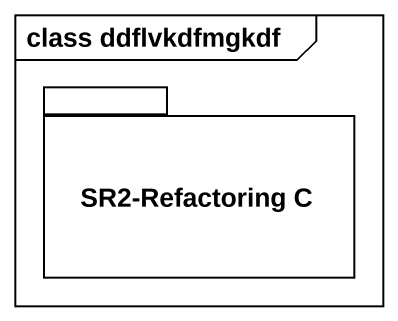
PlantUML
@startuml
mainframe class ddflvkdfmgkdf
package "SR2-Refactoring C" as SR2_Refactoring_C {
}
@enduml
